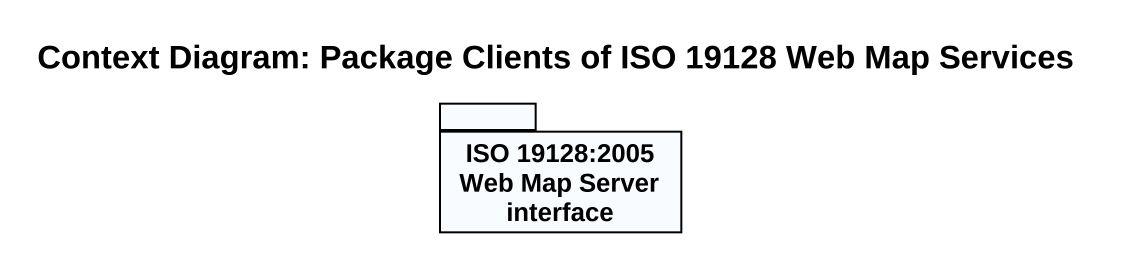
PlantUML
@startuml
title Context Diagram: Package Clients of ISO 19128 Web Map Services
package "ISO 19128:2005 Web Map Server interface" as ISO_19128_2005_Web_Map {
}
@enduml
